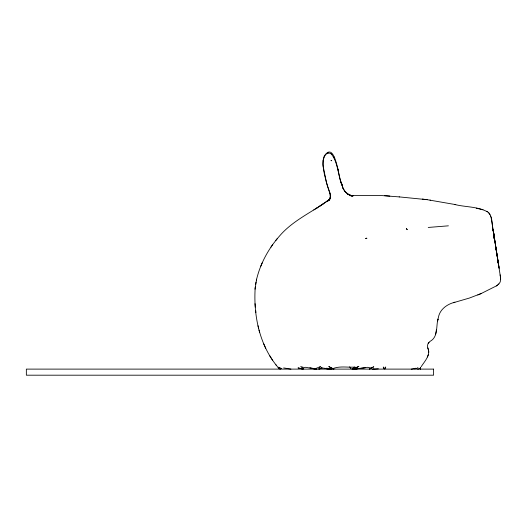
<?xml version="1.0" encoding="UTF-8"?>
<svg xmlns="http://www.w3.org/2000/svg" width="527" height="527" viewBox="0 0 527 527"><rect width="100%" height="100%" fill="white"/><g stroke="black" fill="none" stroke-linecap="round" stroke-linejoin="round"><path stroke-width="0.79" d="M351.061 195.596L351.904 195.78L349.987 195.253L351.641 195.728C346.582 194.707 343.189 190.095 342.175 185.484L342.576 186.782L341.628 183.6L341.819 184.279C338.966 182.447 335.897 138.555 324.197 156.144C321.345 165.465 324.77 175.412 327.017 184.549C328.005 188.508 330.205 192.184 330.396 196.321C330.521 196.881 329.527 199.437 330.172 197.711M420.348 368.834L420.362 367.49L420.342 369.506M497.02 255.22L493.14 229.719L500.505 277.393L500.617 280.318L500.097 282.176L498.871 283.901L496.309 285.95L481.217 293.519L469.438 298.038L453.365 302.722L454.893 302.221C447.206 304.072 439.656 309.408 438.352 317.676C435.829 324.968 438.411 335.159 431.613 340.402C428.826 341.674 426.547 344.803 427.799 347.912C431.099 354.869 424.637 361.272 421.165 366.706M494.069 238.454L494.082 236.906M255.252 286.965C253.27 314.988 259.297 345.093 277.755 367.055M494.056 238.771L494.109 237.453L494.128 237.848M255.009 289.198L256.623 279.198M323.117 161.117L323.446 158.515M437.917 319.718L438.016 319.098L437.706 320.93M436.402 329.895L435.559 334.454M255.602 284.349L255.984 282.129M256.306 280.529C260.048 264.014 268.408 248.672 279.554 235.991C293.249 219.97 313.084 211.742 329.652 199.358L315.976 208.613M428.497 354.296L427.41 356.95M384.993 368.874L385.718 366.983L384.236 368.841L383.267 367.023L384.381 368.887M260.773 266.214L262.183 262.933M329.645 198.929L327.754 201.037L330.198 198.626L328.242 200.523L329.223 199.614M428.313 343.196L428.932 342.398L428.181 343.393M329.823 198.593L328.347 200.385L330.146 198.659M318.703 368.94L320.199 366.68L322.122 367.978L331.325 369.124M272.597 244.732L270.957 247.117M329.276 199.463L330.238 197.572L330.198 194.45L326.424 182.375L323.683 168.877M328.795 200.049L329.5 199.285L328.031 200.761M275.74 240.51L277.393 238.481M498.147 284.6L498.871 283.901M328.617 200.095L329.533 199.325L328.347 200.306M329.144 199.687L327.517 201.018L329.652 199.292L327.28 201.123L329.711 199.252L326.588 201.571M352.148 369.019L354.579 367.095L356.779 367.556L358.874 366.337L352.273 369.19M323.736 203.58L319.922 206.116M417.944 367.622L416.679 368.498L414.367 368.834M496.309 285.95L497.35 285.239M313.763 209.957L317.34 207.75M320.199 366.68L315.179 368.748L312.05 368.525L315.976 369.137M371.278 368.083L369.335 369.15L373.781 366.759L371.278 368.083L367.675 367.312L353.96 369.177M333.696 369.137L328.776 366.575L332.873 368.61C339.704 365.824 347.543 367.569 354.579 367.095M477.798 295.001L481.217 293.519M417.759 369.229L419.841 368.393M319.085 369.196L322.122 367.978M352.286 369.223L356.779 367.556M324.935 368.65L326.826 368.215L332.122 369.117M411.277 369.183L415.875 368.228M353.887 369.21L365.619 367.727M372.418 369.17L373.913 369.038M428.253 227.447L448.405 225.826M373.518 369.157L378.353 368.808M352.991 195.925L349.803 195.609L379.796 195.418L399.459 196.92M352.477 195.78L353.031 195.813L351.542 195.734L352.866 195.899M326.628 368.959L329.737 369.177M349.803 195.609L351.838 195.761M384.545 195.655L389.802 196.064M399.176 196.894L427.114 199.674L455.769 204.641L454.406 204.41C465.433 207.302 478.239 206.307 488.252 212.295C493.391 217.717 491.592 226.412 493.641 233.039L493.16 229.858M351.476 195.721L352.201 195.82M422.331 199.087L427.114 199.674M430.025 200.082L430.427 200.148M290.924 369.117L283.664 367.932M316.753 369.229L305.713 367.312L303.875 367.497L300.673 366.555L303.736 369.012M309.896 367.721L316.799 369.177L315.179 368.748M278.921 368.162L278.44 367.174L281.629 368.584M280.641 369.058L279.238 368.768L278.006 367.319L279.363 367.945M476.296 208.205L482.995 209.746M351.661 195.741L347.214 193.752L348.769 194.726L344.658 191.11L345.165 191.756L343.044 188.31L343.703 189.641M302.768 369.104L298.018 367.899L302.906 369.058M280.173 368.274L281.214 368.571M332.873 368.61L333.887 369.203M487.686 211.834L486.869 211.274M331.766 154.292L332.01 154.628L331.121 153.719C337.959 162.164 337.893 174.43 341.648 184.18L341.871 184.918L341.055 181.947L343.09 188.396M331.391 153.93C324.507 149.543 321.668 162.375 323.361 167.316M488.766 212.783L490.005 214.469M275.95 364.842L276.392 365.389M489.385 213.547L489.702 213.982M349.658 366.805L351.068 368.828M272.466 360.079L269.481 355.396M265.68 348.222L263.717 343.815M333.854 156.651L334.441 158.08M497.495 258.915L497.679 259.587L497.574 259.212M255.022 303.644L255.318 307.083M490.716 216.103L490.854 216.544M427.799 347.912L428.339 349.664M329.981 193.435L329.368 191.327L329.724 192.553M258.994 330.034L259.574 332.194M497.435 258.777L498.97 267.163M337.847 168.798L338.15 170.043M258.006 325.745L258.579 328.374M491.111 217.486L494.517 238.507M497.87 260.582L498.173 262.248L496.678 253.085M497.126 255.325L496.961 254.35L497.56 258.098M497.969 260.97L498.476 264.06L494.471 238.507M496.559 252.387L495.815 247.789L495.986 248.876M497.383 257.262L497.699 259.205M493.727 233.586L493.397 231.524L493.964 235.622M428.589 350.593L428.8 352.247M498.252 262.709L499.141 268.381M500.143 274.863L500.505 277.393M493.522 232.321L494.128 237.071L494.043 236.3M493.931 235.213L493.825 234.304L493.97 235.635M255.681 310.357L255.911 312.491M279.468 368.156L279.501 368.735M500.65 279.501L500.624 278.638M327.801 152.942L328.137 152.85L327.801 152.942M366.818 238.23L365.679 238.428L366.818 238.23M331.7 160.643L331.075 160.676L331.7 160.643M433.596 369.111L26.35 369.111L26.35 375.191L433.596 375.191L433.596 369.111M350.303 195.372L349.342 194.983L350.303 195.372M407.173 229.667L406.35 228.487L407.173 229.667"/></g></svg>
